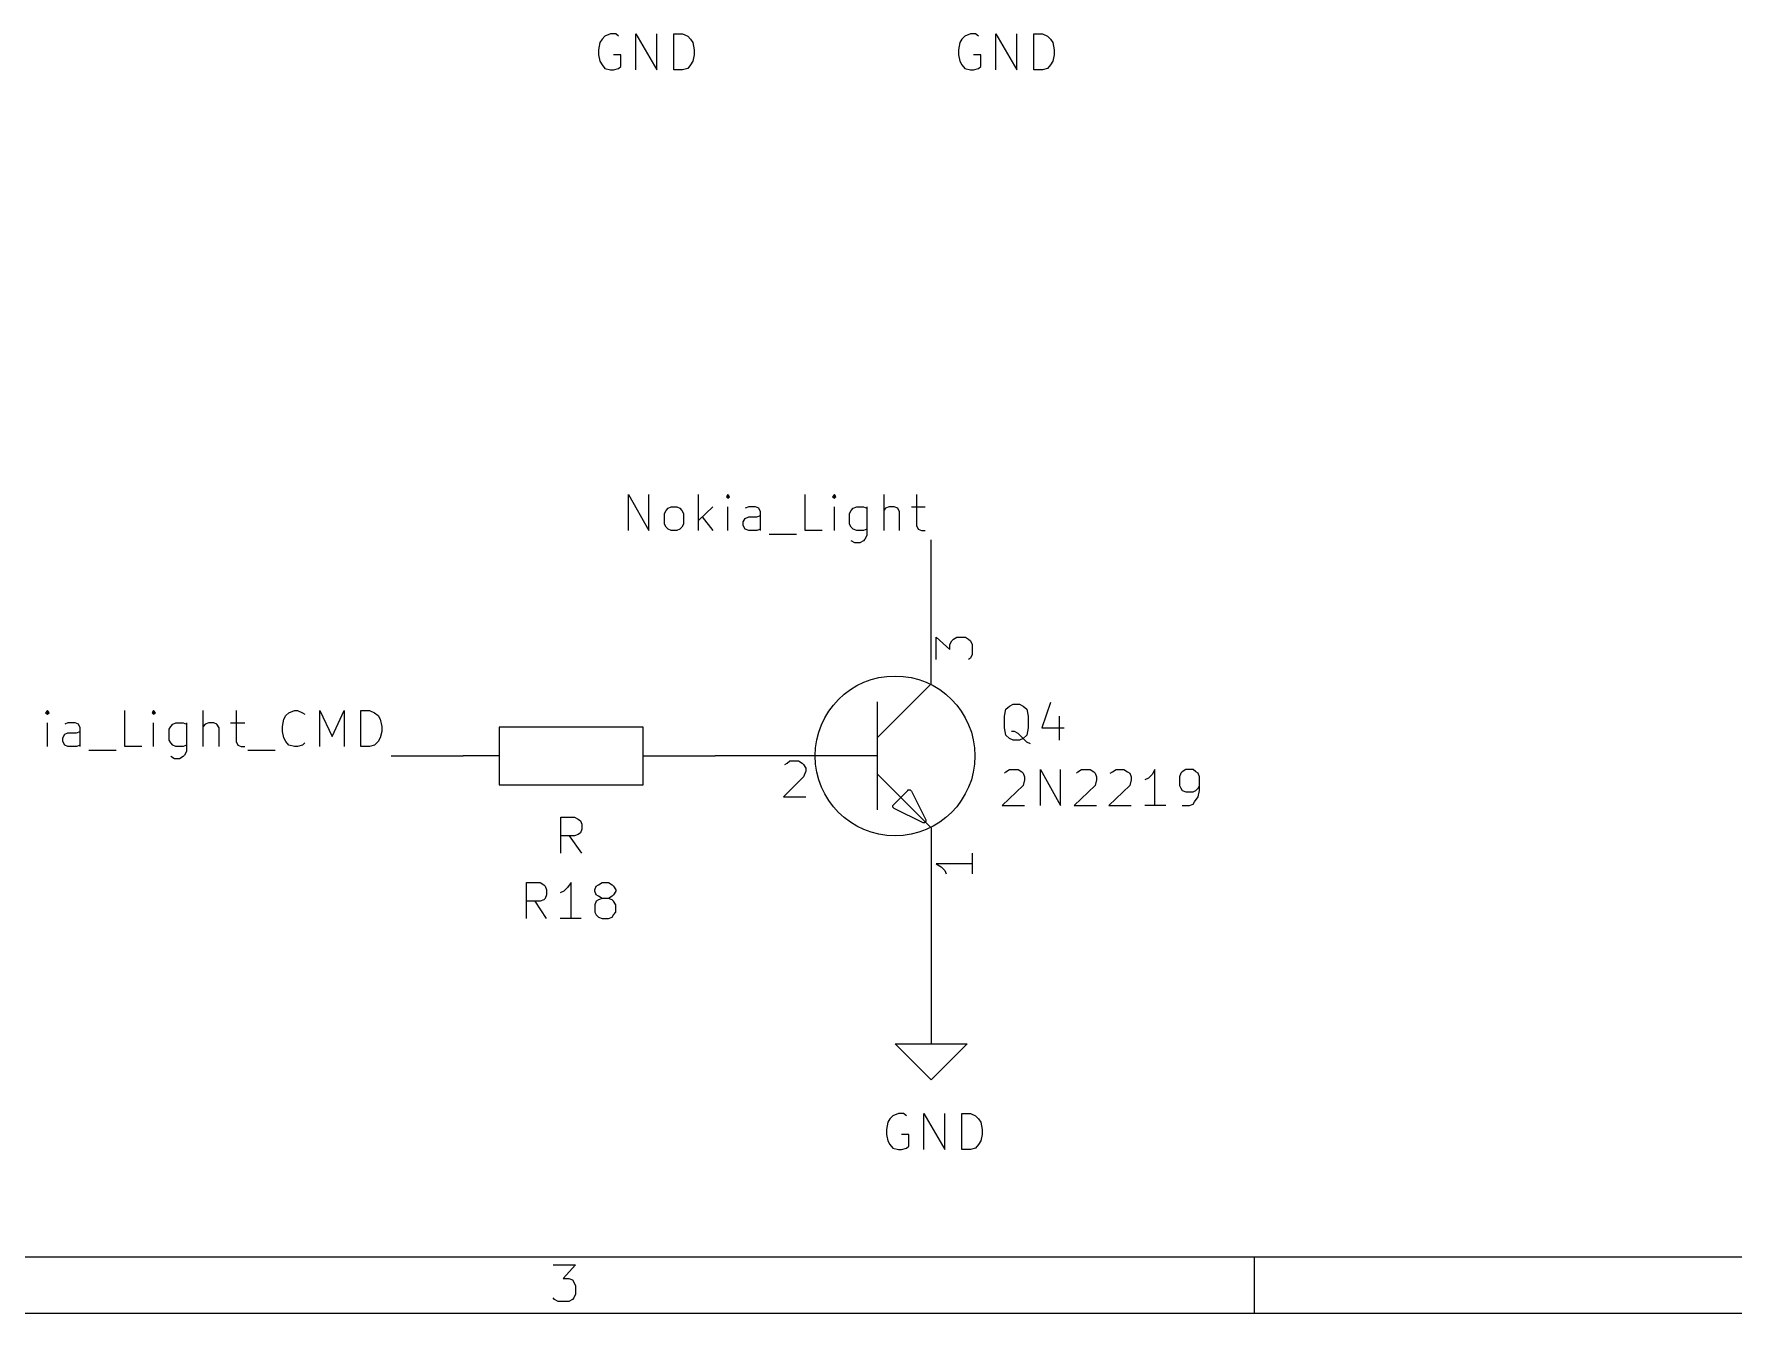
# Model space of a CAD drawing. Extents: x 0.4 to 11.3, y -7.9 to -0.4.
# Drawn here: x 4.604 to 6.964, y -7.874 to -6.097 of the extents above; entities that cross this region are included whole.
import ezdxf

# ---------------------------------------------------------------- set-up
doc = ezdxf.new("R2010")
doc.units = 0
doc.header["$MEASUREMENT"] = 0
for name, color, linetype in [('BLACK', 7, 'CONTINUOUS'), ('CYAN2', 4, 'CONTINUOUS'), ('GREEN2', 3, 'CONTINUOUS'), ('RED2', 1, 'CONTINUOUS')]:
    doc.layers.add(name, color=color, linetype=linetype)

msp = doc.modelspace()

# ---------------------------------------------------------------- linework, layer by layer
at = {"layer": 'BLACK', "linetype": 'CONTINUOUS'}
for p, q in [((5.43, -6.787), (5.43, -6.737)), ((5.43, -6.737), (5.458, -6.787)), ((5.458, -6.787), (5.458, -6.737)), ((5.527, -6.787), (5.527, -6.737)), ((5.568, -6.737), (5.566, -6.74)), ((5.566, -6.74), (5.568, -6.742)), ((5.57, -6.74), (5.568, -6.737)), ((5.568, -6.737), (5.568, -6.742)), ((5.568, -6.742), (5.57, -6.74)), ((5.675, -6.787), (5.675, -6.737)), ((5.716, -6.737), (5.713, -6.74)), ((5.713, -6.74), (5.716, -6.742)), ((5.718, -6.74), (5.716, -6.737)), ((5.716, -6.737), (5.716, -6.742)), ((5.716, -6.742), (5.718, -6.74)), ((5.785, -6.787), (5.785, -6.737)), ((5.83, -6.737), (5.83, -6.78)), ((5.48, -6.763), (5.482, -6.759)), ((5.48, -6.778), (5.48, -6.763)), ((5.482, -6.759), (5.485, -6.756)), ((5.485, -6.756), (5.489, -6.754)), ((5.489, -6.754), (5.497, -6.754)), ((5.497, -6.754), (5.501, -6.756)), ((5.501, -6.756), (5.504, -6.759)), ((5.504, -6.759), (5.506, -6.763)), ((5.506, -6.763), (5.506, -6.778)), ((5.547, -6.754), (5.527, -6.773)), ((5.532, -6.768), (5.547, -6.787)), ((5.568, -6.787), (5.568, -6.754)), ((5.589, -6.775), (5.592, -6.77)), ((5.597, -6.754), (5.592, -6.756)), ((5.592, -6.77), (5.597, -6.768)), ((5.606, -6.754), (5.597, -6.754)), ((5.597, -6.768), (5.608, -6.768)), ((5.611, -6.756), (5.606, -6.754)), ((5.608, -6.768), (5.613, -6.766)), ((5.613, -6.761), (5.611, -6.756)), ((5.613, -6.787), (5.613, -6.761)), ((5.716, -6.787), (5.716, -6.754)), ((5.737, -6.763), (5.739, -6.759)), ((5.737, -6.778), (5.737, -6.763)), ((5.739, -6.759), (5.742, -6.756)), ((5.742, -6.756), (5.747, -6.754)), ((5.747, -6.754), (5.756, -6.754)), ((5.756, -6.754), (5.761, -6.756)), ((5.761, -6.754), (5.761, -6.794)), ((5.787, -6.756), (5.785, -6.759)), ((5.792, -6.754), (5.787, -6.756)), ((5.799, -6.754), (5.792, -6.754)), ((5.804, -6.756), (5.799, -6.754)), ((5.806, -6.761), (5.804, -6.756)), ((5.806, -6.787), (5.806, -6.761)), ((5.823, -6.754), (5.842, -6.754)), ((5.482, -6.782), (5.48, -6.778)), ((5.485, -6.785), (5.482, -6.782)), ((5.489, -6.787), (5.485, -6.785)), ((5.497, -6.787), (5.489, -6.787)), ((5.501, -6.785), (5.497, -6.787)), ((5.504, -6.782), (5.501, -6.785)), ((5.506, -6.778), (5.504, -6.782)), ((5.589, -6.78), (5.589, -6.775)), ((5.592, -6.785), (5.589, -6.78)), ((5.597, -6.787), (5.592, -6.785)), ((5.608, -6.787), (5.597, -6.787)), ((5.613, -6.785), (5.608, -6.787)), ((5.625, -6.792), (5.663, -6.792)), ((5.699, -6.787), (5.675, -6.787)), ((5.739, -6.782), (5.737, -6.778)), ((5.742, -6.785), (5.739, -6.782)), ((5.747, -6.787), (5.742, -6.785)), ((5.756, -6.787), (5.747, -6.787)), ((5.761, -6.785), (5.756, -6.787)), ((5.761, -6.794), (5.758, -6.799)), ((5.83, -6.78), (5.832, -6.785)), ((5.832, -6.785), (5.837, -6.787)), ((5.837, -6.787), (5.842, -6.787)), ((5.744, -6.804), (5.739, -6.801)), ((5.751, -6.804), (5.744, -6.804)), ((5.756, -6.801), (5.751, -6.804)), ((5.758, -6.799), (5.756, -6.801)), ((4.623, -7.037), (4.62, -7.04)), ((4.62, -7.04), (4.623, -7.042)), ((4.625, -7.04), (4.623, -7.037)), ((4.623, -7.037), (4.623, -7.042)), ((4.623, -7.042), (4.625, -7.04)), ((4.623, -7.087), (4.623, -7.054)), ((4.651, -7.054), (4.647, -7.056)), ((4.661, -7.054), (4.651, -7.054)), ((4.666, -7.056), (4.661, -7.054)), ((4.668, -7.061), (4.666, -7.056)), ((4.73, -7.087), (4.73, -7.037)), ((4.77, -7.037), (4.768, -7.04)), ((4.768, -7.04), (4.77, -7.042)), ((4.773, -7.04), (4.77, -7.037)), ((4.77, -7.037), (4.77, -7.042)), ((4.77, -7.042), (4.773, -7.04)), ((4.77, -7.087), (4.77, -7.054)), ((4.794, -7.059), (4.797, -7.056)), ((4.797, -7.056), (4.801, -7.054)), ((4.801, -7.054), (4.811, -7.054)), ((4.811, -7.054), (4.816, -7.056)), ((4.816, -7.054), (4.816, -7.094)), ((4.839, -7.087), (4.839, -7.037)), ((4.842, -7.056), (4.839, -7.059)), ((4.847, -7.054), (4.842, -7.056)), ((4.854, -7.054), (4.847, -7.054)), ((4.858, -7.056), (4.854, -7.054)), ((4.861, -7.061), (4.858, -7.056)), ((4.877, -7.054), (4.897, -7.054)), ((4.885, -7.037), (4.885, -7.08)), ((4.949, -7.059), (4.951, -7.049)), ((4.951, -7.049), (4.954, -7.044)), ((4.954, -7.044), (4.958, -7.04)), ((4.958, -7.04), (4.966, -7.037)), ((4.966, -7.037), (4.97, -7.037)), ((4.97, -7.037), (4.977, -7.04)), ((4.977, -7.04), (4.98, -7.042)), ((5.001, -7.087), (5.001, -7.037)), ((5.001, -7.037), (5.018, -7.073)), ((5.018, -7.073), (5.035, -7.037)), ((5.035, -7.037), (5.035, -7.087)), ((5.058, -7.087), (5.058, -7.037)), ((5.058, -7.037), (5.07, -7.037)), ((5.07, -7.037), (5.077, -7.04)), ((5.077, -7.04), (5.082, -7.044)), ((5.082, -7.044), (5.085, -7.049)), ((5.085, -7.049), (5.087, -7.059)), ((4.644, -7.075), (4.647, -7.07)), ((4.644, -7.08), (4.644, -7.075)), ((4.647, -7.085), (4.644, -7.08)), ((4.647, -7.07), (4.651, -7.068)), ((4.651, -7.068), (4.663, -7.068)), ((4.663, -7.068), (4.668, -7.066)), ((4.668, -7.087), (4.668, -7.061)), ((4.792, -7.063), (4.794, -7.059)), ((4.792, -7.078), (4.792, -7.063)), ((4.794, -7.082), (4.792, -7.078)), ((4.861, -7.087), (4.861, -7.061)), ((4.885, -7.08), (4.887, -7.085)), ((4.949, -7.066), (4.949, -7.059)), ((4.951, -7.075), (4.949, -7.066)), ((4.954, -7.08), (4.951, -7.075)), ((4.958, -7.085), (4.954, -7.08)), ((5.082, -7.08), (5.077, -7.085)), ((5.085, -7.075), (5.082, -7.08)), ((5.087, -7.066), (5.085, -7.075)), ((5.087, -7.059), (5.087, -7.066)), ((4.651, -7.087), (4.647, -7.085)), ((4.663, -7.087), (4.651, -7.087)), ((4.668, -7.085), (4.663, -7.087)), ((4.68, -7.092), (4.718, -7.092)), ((4.754, -7.087), (4.73, -7.087)), ((4.797, -7.085), (4.794, -7.082)), ((4.799, -7.104), (4.794, -7.101)), ((4.801, -7.087), (4.797, -7.085)), ((4.811, -7.087), (4.801, -7.087)), ((4.811, -7.101), (4.806, -7.104)), ((4.816, -7.085), (4.811, -7.087)), ((4.813, -7.099), (4.811, -7.101)), ((4.816, -7.094), (4.813, -7.099)), ((4.887, -7.085), (4.892, -7.087)), ((4.892, -7.087), (4.897, -7.087)), ((4.901, -7.092), (4.939, -7.092)), ((4.966, -7.087), (4.958, -7.085)), ((4.97, -7.087), (4.966, -7.087)), ((4.977, -7.085), (4.97, -7.087)), ((4.98, -7.082), (4.977, -7.085)), ((5.07, -7.087), (5.058, -7.087)), ((5.077, -7.085), (5.07, -7.087)), ((4.806, -7.104), (4.799, -7.104))]:
    msp.add_line(p, q, dxfattribs=at)
at = {"layer": 'CYAN2', "linetype": 'CONTINUOUS'}
for p, q in [((5.39, -6.109), (5.388, -6.119)), ((5.393, -6.104), (5.39, -6.109)), ((5.397, -6.1), (5.393, -6.104)), ((5.405, -6.097), (5.397, -6.1)), ((5.412, -6.097), (5.405, -6.097)), ((5.416, -6.1), (5.412, -6.097)), ((5.44, -6.147), (5.44, -6.097)), ((5.44, -6.097), (5.469, -6.147)), ((5.469, -6.147), (5.469, -6.097)), ((5.493, -6.147), (5.493, -6.097)), ((5.493, -6.097), (5.505, -6.097)), ((5.505, -6.097), (5.512, -6.1)), ((5.512, -6.1), (5.516, -6.104)), ((5.516, -6.104), (5.519, -6.109)), ((5.519, -6.109), (5.521, -6.119)), ((5.89, -6.109), (5.888, -6.119)), ((5.893, -6.104), (5.89, -6.109)), ((5.897, -6.1), (5.893, -6.104)), ((5.905, -6.097), (5.897, -6.1)), ((5.912, -6.097), (5.905, -6.097)), ((5.916, -6.1), (5.912, -6.097)), ((5.94, -6.147), (5.94, -6.097)), ((5.94, -6.097), (5.969, -6.147)), ((5.969, -6.147), (5.969, -6.097)), ((5.993, -6.147), (5.993, -6.097)), ((5.993, -6.097), (6.005, -6.097)), ((6.005, -6.097), (6.012, -6.1)), ((6.012, -6.1), (6.016, -6.104)), ((6.016, -6.104), (6.019, -6.109)), ((6.019, -6.109), (6.021, -6.119)), ((5.388, -6.119), (5.388, -6.126)), ((5.388, -6.126), (5.39, -6.135)), ((5.39, -6.135), (5.393, -6.14)), ((5.419, -6.126), (5.409, -6.126)), ((5.419, -6.142), (5.419, -6.126)), ((5.519, -6.135), (5.516, -6.14)), ((5.521, -6.126), (5.519, -6.135)), ((5.521, -6.119), (5.521, -6.126)), ((5.888, -6.119), (5.888, -6.126)), ((5.888, -6.126), (5.89, -6.135)), ((5.89, -6.135), (5.893, -6.14)), ((5.919, -6.126), (5.909, -6.126)), ((5.919, -6.142), (5.919, -6.126)), ((6.019, -6.135), (6.016, -6.14)), ((6.021, -6.126), (6.019, -6.135)), ((6.021, -6.119), (6.021, -6.126)), ((5.393, -6.14), (5.397, -6.145)), ((5.397, -6.145), (5.405, -6.147)), ((5.405, -6.147), (5.409, -6.147)), ((5.409, -6.147), (5.416, -6.145)), ((5.416, -6.145), (5.419, -6.142)), ((5.505, -6.147), (5.493, -6.147)), ((5.512, -6.145), (5.505, -6.147)), ((5.516, -6.14), (5.512, -6.145)), ((5.893, -6.14), (5.897, -6.145)), ((5.897, -6.145), (5.905, -6.147)), ((5.905, -6.147), (5.909, -6.147)), ((5.909, -6.147), (5.916, -6.145)), ((5.916, -6.145), (5.919, -6.142)), ((6.005, -6.147), (5.993, -6.147)), ((6.012, -6.145), (6.005, -6.147)), ((6.016, -6.14), (6.012, -6.145)), ((5.954, -7.035), (5.959, -7.031)), ((5.959, -7.031), (5.964, -7.028)), ((5.964, -7.028), (5.973, -7.028)), ((5.973, -7.028), (5.978, -7.031)), ((5.978, -7.031), (5.983, -7.035)), ((6.016, -7.026), (6.004, -7.061)), ((5.952, -7.045), (5.954, -7.035)), ((5.952, -7.061), (5.952, -7.045)), ((5.983, -7.035), (5.985, -7.045)), ((5.985, -7.045), (5.985, -7.061)), ((6.028, -7.045), (6.028, -7.078)), ((5.954, -7.071), (5.952, -7.061)), ((5.959, -7.076), (5.954, -7.071)), ((5.964, -7.078), (5.959, -7.076)), ((5.966, -7.066), (5.962, -7.066)), ((5.973, -7.078), (5.964, -7.078)), ((5.971, -7.069), (5.966, -7.066)), ((5.978, -7.076), (5.971, -7.069)), ((5.978, -7.076), (5.973, -7.078)), ((5.983, -7.071), (5.978, -7.076)), ((5.983, -7.081), (5.978, -7.076)), ((5.985, -7.061), (5.983, -7.071)), ((6.004, -7.061), (6.035, -7.061)), ((5.988, -7.083), (5.983, -7.081)), ((5.952, -7.124), (5.954, -7.122)), ((5.954, -7.122), (5.959, -7.119)), ((5.959, -7.119), (5.971, -7.119)), ((5.971, -7.119), (5.976, -7.122)), ((5.976, -7.122), (5.978, -7.124)), ((5.978, -7.124), (5.98, -7.129)), ((6.002, -7.169), (6.002, -7.119)), ((6.002, -7.119), (6.03, -7.169)), ((6.03, -7.169), (6.03, -7.119)), ((6.052, -7.124), (6.054, -7.122)), ((6.054, -7.122), (6.059, -7.119)), ((6.059, -7.119), (6.071, -7.119)), ((6.071, -7.119), (6.076, -7.122)), ((6.076, -7.122), (6.078, -7.124)), ((6.078, -7.124), (6.08, -7.129)), ((6.099, -7.124), (6.102, -7.122)), ((6.102, -7.122), (6.107, -7.119)), ((6.107, -7.119), (6.118, -7.119)), ((6.118, -7.119), (6.123, -7.122)), ((6.123, -7.122), (6.126, -7.124)), ((6.126, -7.124), (6.128, -7.129)), ((6.157, -7.126), (6.152, -7.131)), ((6.161, -7.119), (6.157, -7.126)), ((6.161, -7.169), (6.161, -7.119)), ((6.197, -7.124), (6.195, -7.129)), ((6.199, -7.122), (6.197, -7.124)), ((6.204, -7.119), (6.199, -7.122)), ((6.214, -7.119), (6.204, -7.119)), ((6.218, -7.122), (6.214, -7.119)), ((6.221, -7.124), (6.218, -7.122)), ((6.223, -7.129), (6.221, -7.124)), ((5.978, -7.141), (5.949, -7.169)), ((5.98, -7.133), (5.978, -7.141)), ((5.98, -7.129), (5.98, -7.133)), ((6.078, -7.141), (6.049, -7.169)), ((6.08, -7.133), (6.078, -7.141)), ((6.08, -7.129), (6.08, -7.133)), ((6.126, -7.141), (6.097, -7.169)), ((6.128, -7.133), (6.126, -7.141)), ((6.128, -7.129), (6.128, -7.133)), ((6.152, -7.131), (6.147, -7.133)), ((6.195, -7.129), (6.195, -7.141)), ((6.195, -7.141), (6.197, -7.145)), ((6.197, -7.145), (6.199, -7.148)), ((6.199, -7.148), (6.204, -7.15)), ((6.204, -7.15), (6.214, -7.15)), ((6.214, -7.15), (6.218, -7.148)), ((6.218, -7.148), (6.221, -7.145)), ((6.221, -7.145), (6.223, -7.141)), ((6.221, -7.157), (6.223, -7.148)), ((6.223, -7.148), (6.223, -7.129)), ((5.949, -7.169), (5.98, -7.169)), ((6.049, -7.169), (6.08, -7.169)), ((6.097, -7.169), (6.128, -7.169)), ((6.176, -7.169), (6.147, -7.169)), ((6.199, -7.169), (6.209, -7.169)), ((6.209, -7.169), (6.214, -7.167)), ((6.214, -7.167), (6.216, -7.164)), ((6.216, -7.164), (6.221, -7.157)), ((5.336, -7.235), (5.336, -7.185)), ((5.336, -7.185), (5.355, -7.185)), ((5.355, -7.185), (5.36, -7.188)), ((5.36, -7.188), (5.363, -7.19)), ((5.363, -7.19), (5.365, -7.195)), ((5.365, -7.195), (5.365, -7.202)), ((5.355, -7.211), (5.336, -7.211)), ((5.365, -7.235), (5.348, -7.211)), ((5.36, -7.209), (5.355, -7.211)), ((5.363, -7.207), (5.36, -7.209)), ((5.365, -7.202), (5.363, -7.207)), ((5.288, -7.326), (5.288, -7.276)), ((5.288, -7.276), (5.307, -7.276)), ((5.307, -7.276), (5.312, -7.279)), ((5.312, -7.279), (5.314, -7.281)), ((5.314, -7.281), (5.316, -7.286)), ((5.316, -7.286), (5.316, -7.293)), ((5.34, -7.288), (5.335, -7.29)), ((5.345, -7.283), (5.34, -7.288)), ((5.35, -7.276), (5.345, -7.283)), ((5.35, -7.326), (5.35, -7.276)), ((5.383, -7.286), (5.385, -7.281)), ((5.383, -7.288), (5.383, -7.286)), ((5.385, -7.293), (5.383, -7.288)), ((5.385, -7.281), (5.388, -7.279)), ((5.388, -7.279), (5.393, -7.276)), ((5.393, -7.276), (5.402, -7.276)), ((5.402, -7.276), (5.407, -7.279)), ((5.407, -7.279), (5.409, -7.281)), ((5.409, -7.281), (5.412, -7.286)), ((5.412, -7.288), (5.409, -7.293)), ((5.412, -7.286), (5.412, -7.288)), ((5.307, -7.302), (5.288, -7.302)), ((5.316, -7.326), (5.3, -7.302)), ((5.312, -7.3), (5.307, -7.302)), ((5.314, -7.298), (5.312, -7.3)), ((5.316, -7.293), (5.314, -7.298)), ((5.385, -7.302), (5.383, -7.307)), ((5.383, -7.307), (5.383, -7.317)), ((5.388, -7.295), (5.385, -7.293)), ((5.388, -7.3), (5.385, -7.302)), ((5.393, -7.298), (5.388, -7.295)), ((5.393, -7.298), (5.388, -7.3)), ((5.402, -7.298), (5.393, -7.298)), ((5.407, -7.295), (5.402, -7.298)), ((5.407, -7.3), (5.402, -7.298)), ((5.409, -7.293), (5.407, -7.295)), ((5.409, -7.302), (5.407, -7.3)), ((5.412, -7.307), (5.409, -7.302)), ((5.412, -7.317), (5.412, -7.307)), ((5.364, -7.326), (5.335, -7.326)), ((5.383, -7.317), (5.385, -7.321)), ((5.385, -7.321), (5.388, -7.324)), ((5.388, -7.324), (5.393, -7.326)), ((5.393, -7.326), (5.402, -7.326)), ((5.402, -7.326), (5.407, -7.324)), ((5.407, -7.324), (5.409, -7.321)), ((5.409, -7.321), (5.412, -7.317)), ((5.805, -7.597), (5.797, -7.6)), ((5.812, -7.597), (5.805, -7.597)), ((5.816, -7.6), (5.812, -7.597)), ((5.84, -7.647), (5.84, -7.597)), ((5.84, -7.597), (5.869, -7.647)), ((5.869, -7.647), (5.869, -7.597)), ((5.893, -7.647), (5.893, -7.597)), ((5.893, -7.597), (5.905, -7.597)), ((5.905, -7.597), (5.912, -7.6)), ((5.79, -7.609), (5.788, -7.619)), ((5.788, -7.619), (5.788, -7.626)), ((5.793, -7.604), (5.79, -7.609)), ((5.797, -7.6), (5.793, -7.604)), ((5.912, -7.6), (5.916, -7.604)), ((5.916, -7.604), (5.919, -7.609)), ((5.919, -7.609), (5.921, -7.619)), ((5.921, -7.619), (5.921, -7.626)), ((5.788, -7.626), (5.79, -7.635)), ((5.79, -7.635), (5.793, -7.64)), ((5.793, -7.64), (5.797, -7.645)), ((5.797, -7.645), (5.805, -7.647)), ((5.819, -7.626), (5.809, -7.626)), ((5.809, -7.647), (5.816, -7.645)), ((5.816, -7.645), (5.819, -7.642)), ((5.819, -7.642), (5.819, -7.626)), ((5.912, -7.645), (5.905, -7.647)), ((5.916, -7.64), (5.912, -7.645)), ((5.919, -7.635), (5.916, -7.64)), ((5.921, -7.626), (5.919, -7.635)), ((5.805, -7.647), (5.809, -7.647)), ((5.905, -7.647), (5.893, -7.647))]:
    msp.add_line(p, q, dxfattribs=at)
at = {"layer": 'GREEN2', "linetype": 'CONTINUOUS'}
for p, q in [((5.85, -6.9), (5.85, -6.8)), ((5.1, -7.1), (5.2, -7.1)), ((5.5, -7.1), (5.55, -7.1)), ((5.85, -7.3), (5.85, -7.45))]:
    msp.add_line(p, q, dxfattribs=at)
at = {"layer": 'RED2', "linetype": 'CONTINUOUS'}
for p, q in [((5.85, -7), (5.85, -6.9)), ((5.857, -6.966), (5.857, -6.935)), ((5.857, -6.935), (5.876, -6.952)), ((5.879, -6.94), (5.881, -6.938)), ((5.881, -6.938), (5.886, -6.935)), ((5.886, -6.935), (5.898, -6.935)), ((5.898, -6.935), (5.902, -6.938)), ((5.902, -6.938), (5.905, -6.94)), ((5.876, -6.945), (5.879, -6.94)), ((5.876, -6.952), (5.876, -6.945)), ((5.905, -6.94), (5.907, -6.945)), ((5.907, -6.959), (5.905, -6.964)), ((5.907, -6.945), (5.907, -6.959)), ((5.905, -6.964), (5.902, -6.966)), ((5.775, -7.075), (5.85, -7)), ((5.775, -7.025), (5.775, -7.175)), ((5.45, -7.06), (5.25, -7.06)), ((5.25, -7.06), (5.25, -7.14)), ((5.45, -7.14), (5.45, -7.06)), ((5.25, -7.1), (5.2, -7.1)), ((5.45, -7.1), (5.5, -7.1)), ((5.775, -7.1), (5.55, -7.1)), ((5.647, -7.112), (5.65, -7.11)), ((5.65, -7.11), (5.654, -7.107)), ((5.654, -7.107), (5.666, -7.107)), ((5.666, -7.107), (5.671, -7.11)), ((5.671, -7.11), (5.673, -7.112)), ((5.673, -7.112), (5.676, -7.117)), ((5.676, -7.121), (5.673, -7.129)), ((5.676, -7.117), (5.676, -7.121)), ((5.775, -7.125), (5.85, -7.2)), ((5.25, -7.14), (5.45, -7.14)), ((5.673, -7.129), (5.645, -7.157)), ((5.797, -7.169), (5.818, -7.148)), ((5.818, -7.148), (5.818, -7.147)), ((5.818, -7.147), (5.821, -7.147)), ((5.821, -7.147), (5.823, -7.149)), ((5.823, -7.149), (5.843, -7.189)), ((5.645, -7.157), (5.676, -7.157)), ((5.797, -7.171), (5.797, -7.169)), ((5.799, -7.173), (5.797, -7.171)), ((5.839, -7.193), (5.799, -7.173)), ((5.841, -7.193), (5.839, -7.193)), ((5.843, -7.191), (5.841, -7.193)), ((5.843, -7.189), (5.843, -7.191)), ((5.85, -7.2), (5.85, -7.3)), ((5.907, -7.235), (5.907, -7.264)), ((5.907, -7.25), (5.857, -7.25)), ((5.857, -7.25), (5.864, -7.254)), ((5.864, -7.254), (5.869, -7.259)), ((5.869, -7.259), (5.871, -7.264)), ((5.85, -7.45), (5.85, -7.5)), ((5.85, -7.55), (5.8, -7.5)), ((5.8, -7.5), (5.85, -7.5)), ((5.85, -7.5), (5.9, -7.5)), ((5.9, -7.5), (5.85, -7.55)), ((0.472, -7.796), (11.221, -7.796)), ((5.325, -7.807), (5.356, -7.807)), ((5.356, -7.807), (5.339, -7.826)), ((6.299, -7.796), (6.299, -7.874)), ((5.339, -7.826), (5.347, -7.826)), ((5.347, -7.826), (5.352, -7.828)), ((5.352, -7.828), (5.354, -7.831)), ((5.354, -7.831), (5.356, -7.836)), ((5.327, -7.855), (5.325, -7.853)), ((5.332, -7.858), (5.327, -7.855)), ((5.347, -7.858), (5.332, -7.858)), ((5.352, -7.855), (5.347, -7.858)), ((5.354, -7.853), (5.352, -7.855)), ((5.356, -7.848), (5.354, -7.853)), ((5.356, -7.836), (5.356, -7.848)), ((0.394, -7.874), (11.299, -7.874))]:
    msp.add_line(p, q, dxfattribs=at)
at = {"layer": 'RED2'}
msp.add_circle((5.8, -7.1), 0.111, dxfattribs=at)

doc.saveas('drawing.dxf')
